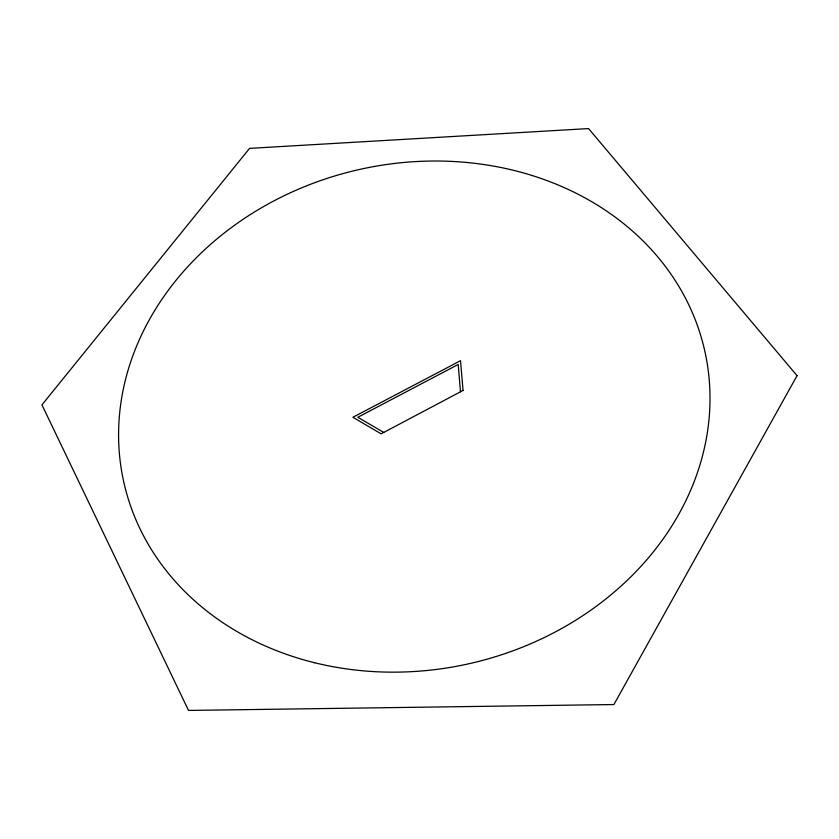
<?xml version="1.0" encoding="UTF-8"?>
<svg xmlns="http://www.w3.org/2000/svg" width="839" height="839" viewBox="0 0 839 839"><rect width="100%" height="100%" fill="white"/><g stroke="black" fill="none" stroke-linecap="round" stroke-linejoin="round"><path stroke-width="1.26" d="M383.696 432.41L357.834 417.277L458.199 364.472L460.475 391.761M797.05 375.673L613.907 704.54L188.513 710.423L41.95 404.88L249.582 148.377L588.559 128.577L797.05 375.673M463.044 390.439L381.126 433.826L352.904 417.277L460.538 360.686L463.044 390.439M314.646 662.747A297.814 253.126 -13 0 0 705.232 353.02A297.814 253.126 -13 0 0 223.006 233.987A297.814 253.126 -13 0 0 314.646 662.747"/></g></svg>
